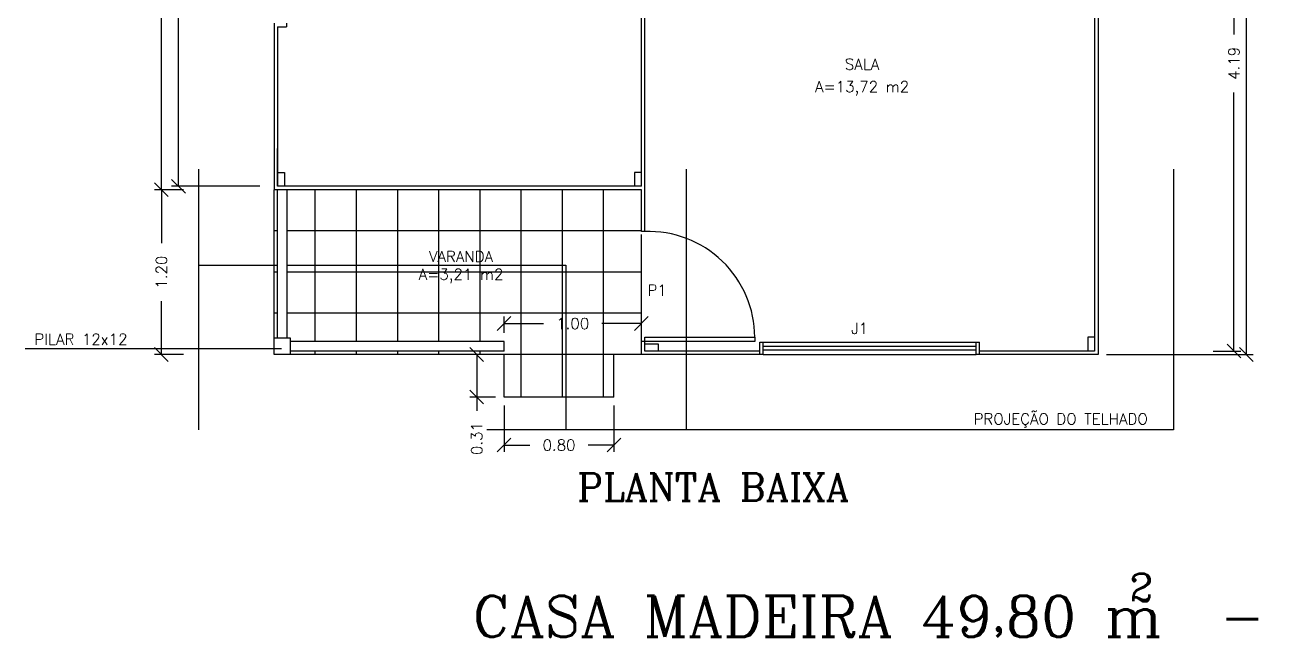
# Model space of a CAD drawing. Extents: x -7 to 295, y -11 to 39.
# Drawn here: x 187.9 to 197.01, y 13.44 to 17.9 of the extents above; entities that cross this region are included whole.
import ezdxf
from ezdxf.enums import TextEntityAlignment as Align

# ---------------------------------------------------------------- set-up
doc = ezdxf.new("R2010")
doc.units = 0
doc.header["$LTSCALE"] = 20
doc.linetypes.add('DASHED2', pattern=[0.375, 0.25, -0.125])
doc.layers.get('0').update_dxf_attribs({"linetype": 'CONTINUOUS'})
doc.layers.get('DEFPOINTS').update_dxf_attribs({"linetype": 'CONTINUOUS'})
for name, color, linetype in [('COTAS', 244, 'CONTINUOUS'), ('DIM', 244, 'CONTINUOUS'), ('JANELA', 5, 'CONTINUOUS'), ('MADEIRAME', 244, 'CONTINUOUS'), ('PAREDE', 250, 'CONTINUOUS'), ('PORTA', 1, 'CONTINUOUS'), ('TEXTO', 244, 'CONTINUOUS'), ('VISTAL', 30, 'CONTINUOUS'), ('VISTAP', 244, 'CONTINUOUS')]:
    doc.layers.add(name, color=color, linetype=linetype)
doc.styles.add('ROMANC', font='romanc.shx', dxfattribs={"height": 0.08})
doc.dimstyles.new('ROMANC', dxfattribs={"dimtxt": 0.1, "dimasz": 0.18, "dimexe": 0.05, "dimexo": 0.0625, "dimgap": 0.09, "dimtad": 0, "dimzin": 0, "dimtxsty": 'ROMANC', "dimblk1": 'NONE', "dimblk2": 'NONE', "dimsah": 1, "dimcen": 0.09, "dimclrd": 244, "dimclre": 244, "dimclrt": 244, "dimazin": 3, "dimtfac": 1, "dimtdec": 4, "dimtofl": 0, "dimtmove": 0, "dimatfit": 3, "dimtolj": 1, "dimtzin": 0})

# ---------------------------------------------------------------- blocks, each defined once
blk = doc.blocks.new('_OBLIQUE')
at = {"color": 0, "linetype": 'BYBLOCK'}
blk.add_line((-0.5, -0.5), (0.5, 0.5), dxfattribs=at)
blk = doc.blocks.new('*D239')
at = {"color": 244, "linetype": 'BYBLOCK'}
for p, q in [((163.8435, 24.6743), (164.9121, 24.6743)), ((164.8621, 24.6743), (164.8621, 20.7362)), ((164.8621, 16.3743), (164.8621, 20.3123)), ((163.8435, 16.3743), (164.9121, 16.3743))]:
    blk.add_line(p, q, dxfattribs=at)
at = {"layer": 'DEFPOINTS', "color": 0, "linetype": 'BYBLOCK'}
for p in [(163.781, 24.6743), (163.781, 16.3743), (164.8621, 16.3743)]:
    blk.add_point(p, dxfattribs=at)
at = {"color": 244, "linetype": 'BYBLOCK', "xscale": 0.1, "yscale": 0.1, "zscale": 0.1}
for p, rotation in [((164.8621, 24.6743), 90), ((164.8621, 16.3743), 270)]:
    blk.add_blockref('_OBLIQUE', p, dxfattribs=dict(at, rotation=rotation))
at = {"color": 244, "linetype": 'BYBLOCK', "insert": (164.8621, 20.5243), "char_height": 0.08, "attachment_point": 5, "rotation": 90, "style": 'ROMANC'}
blk.add_mtext('\\A1;8.30', dxfattribs=at)
blk = doc.blocks.new('*D234')
at = {"color": 244, "linetype": 'BYBLOCK'}
for p, q in [((164.6187, 20.5893), (164.8209, 20.5893)), ((164.7709, 20.5893), (164.7709, 18.7062)), ((164.7709, 16.3993), (164.7709, 18.2823)), ((164.6187, 16.3993), (164.8209, 16.3993))]:
    blk.add_line(p, q, dxfattribs=at)
at = {"layer": 'DEFPOINTS', "color": 0, "linetype": 'BYBLOCK'}
for p in [(164.5562, 20.5893), (164.5562, 16.3993), (164.7709, 16.3993)]:
    blk.add_point(p, dxfattribs=at)
at = {"color": 244, "linetype": 'BYBLOCK', "xscale": 0.1, "yscale": 0.1, "zscale": 0.1}
for p, rotation in [((164.7709, 20.5893), 90), ((164.7709, 16.3993), 270)]:
    blk.add_blockref('_OBLIQUE', p, dxfattribs=dict(at, rotation=rotation))
at = {"color": 244, "linetype": 'BYBLOCK', "insert": (164.7709, 18.4943), "char_height": 0.08, "attachment_point": 5, "rotation": 90, "style": 'ROMANC'}
blk.add_mtext('\\A1;4.19', dxfattribs=at)
blk = doc.blocks.new('*D227')
at = {"color": 244, "linetype": 'BYBLOCK'}
for p, q in [((157.676, 21.1743), (157.0348, 21.1743)), ((157.0848, 21.1743), (157.0848, 19.5987)), ((157.0848, 17.5993), (157.0848, 19.1748)), ((157.676, 17.5993), (157.0348, 17.5993))]:
    blk.add_line(p, q, dxfattribs=at)
at = {"layer": 'DEFPOINTS', "color": 0, "linetype": 'BYBLOCK'}
for p in [(157.7385, 21.1743), (157.0848, 17.5993), (157.7385, 17.5993)]:
    blk.add_point(p, dxfattribs=at)
at = {"color": 244, "linetype": 'BYBLOCK', "xscale": 0.1, "yscale": 0.1, "zscale": 0.1}
for p, rotation in [((157.0848, 21.1743), 90), ((157.0848, 17.5993), 270)]:
    blk.add_blockref('_OBLIQUE', p, dxfattribs=dict(at, rotation=rotation))
at = {"color": 244, "linetype": 'BYBLOCK', "insert": (157.0848, 19.3868), "char_height": 0.08, "attachment_point": 5, "rotation": 90, "style": 'ROMANC'}
blk.add_mtext('\\A1;3.57', dxfattribs=at)
blk = doc.blocks.new('*D224')
at = {"color": 244, "linetype": 'BYBLOCK'}
for p, q in [((157.1204, 24.6743), (156.9107, 24.6743)), ((156.9607, 24.6743), (156.9607, 21.3362)), ((156.9607, 17.5743), (156.9607, 20.9123)), ((157.1204, 17.5743), (156.9107, 17.5743))]:
    blk.add_line(p, q, dxfattribs=at)
at = {"layer": 'DEFPOINTS', "color": 0, "linetype": 'BYBLOCK'}
for p in [(157.1829, 24.6743), (156.9607, 17.5743), (157.1829, 17.5743)]:
    blk.add_point(p, dxfattribs=at)
at = {"color": 244, "linetype": 'BYBLOCK', "xscale": 0.1, "yscale": 0.1, "zscale": 0.1}
for p, rotation in [((156.9607, 24.6743), 90), ((156.9607, 17.5743), 270)]:
    blk.add_blockref('_OBLIQUE', p, dxfattribs=dict(at, rotation=rotation))
at = {"color": 244, "linetype": 'BYBLOCK', "insert": (156.9607, 21.1243), "char_height": 0.08, "attachment_point": 5, "rotation": 90, "style": 'ROMANC'}
blk.add_mtext('\\A1;7.10', dxfattribs=at)
blk = doc.blocks.new('*D225')
at = {"color": 244, "linetype": 'BYBLOCK'}
for p, q in [((157.1204, 17.5743), (156.9107, 17.5743)), ((156.9607, 17.5743), (156.9607, 17.1862)), ((156.9607, 16.3743), (156.9607, 16.7623)), ((157.1204, 16.3743), (156.9107, 16.3743))]:
    blk.add_line(p, q, dxfattribs=at)
at = {"layer": 'DEFPOINTS', "color": 0, "linetype": 'BYBLOCK'}
for p in [(157.1829, 17.5743), (156.9607, 16.3743), (157.1829, 16.3743)]:
    blk.add_point(p, dxfattribs=at)
at = {"color": 244, "linetype": 'BYBLOCK', "xscale": 0.1, "yscale": 0.1, "zscale": 0.1}
for p, rotation in [((156.9607, 17.5743), 90), ((156.9607, 16.3743), 270)]:
    blk.add_blockref('_OBLIQUE', p, dxfattribs=dict(at, rotation=rotation))
at = {"color": 244, "linetype": 'BYBLOCK', "insert": (156.9607, 16.9743), "char_height": 0.08, "attachment_point": 5, "rotation": 90, "style": 'ROMANC'}
blk.add_mtext('\\A1;1.20', dxfattribs=at)
blk = doc.blocks.new('*D233')
at = {"color": 244, "linetype": 'BYBLOCK'}
for p, q in [((159.456, 16.0018), (159.456, 15.664)), ((160.256, 16.0018), (160.256, 15.664)), ((159.456, 15.714), (159.6441, 15.714)), ((160.256, 15.714), (160.0679, 15.714))]:
    blk.add_line(p, q, dxfattribs=at)
at = {"layer": 'DEFPOINTS', "color": 0, "linetype": 'BYBLOCK'}
for p in [(159.456, 16.0643), (160.256, 16.0643), (160.256, 15.714)]:
    blk.add_point(p, dxfattribs=at)
at = {"color": 244, "linetype": 'BYBLOCK', "xscale": 0.1, "yscale": 0.1, "zscale": 0.1, "rotation": 180}
blk.add_blockref('_OBLIQUE', (159.456, 15.714), dxfattribs=at)
at = {"color": 244, "linetype": 'BYBLOCK', "xscale": 0.1, "yscale": 0.1, "zscale": 0.1}
blk.add_blockref('_OBLIQUE', (160.256, 15.714), dxfattribs=at)
at = {"color": 244, "linetype": 'BYBLOCK', "insert": (159.856, 15.714), "char_height": 0.08, "attachment_point": 5, "style": 'ROMANC'}
blk.add_mtext('\\A1;0.80', dxfattribs=at)
blk = doc.blocks.new('*D220')
at = {"color": 244, "linetype": 'BYBLOCK'}
for p, q in [((159.456, 16.5318), (159.456, 16.6499)), ((159.456, 16.5999), (159.7441, 16.5999)), ((160.456, 16.5999), (160.1679, 16.5999)), ((160.456, 16.5568), (160.456, 16.6499))]:
    blk.add_line(p, q, dxfattribs=at)
at = {"layer": 'DEFPOINTS', "color": 0, "linetype": 'BYBLOCK'}
for p in [(163.651, 20.7802), (162.9335, 20.7243), (163.651, 20.7193), (160.456, 16.5999), (160.456, 16.4943), (159.456, 16.4693)]:
    blk.add_point(p, dxfattribs=at)
at = {"color": 244, "linetype": 'BYBLOCK', "xscale": 0.1, "yscale": 0.1, "zscale": 0.1, "rotation": 180}
blk.add_blockref('_OBLIQUE', (159.456, 16.5999), dxfattribs=at)
at = {"color": 244, "linetype": 'BYBLOCK', "xscale": 0.1, "yscale": 0.1, "zscale": 0.1}
blk.add_blockref('_OBLIQUE', (160.456, 16.5999), dxfattribs=at)
at = {"color": 244, "linetype": 'BYBLOCK', "char_height": 0.08, "attachment_point": 5, "style": 'ROMANC'}
for s, insert in [('\\A1;{0.75}', (163.2923, 20.7802)), ('\\A1;1.00', (159.956, 16.5999))]:
    blk.add_mtext(s, dxfattribs=dict(at, insert=insert))
blk = doc.blocks.new('*D232')
at = {"color": 244, "linetype": 'BYBLOCK'}
for p, q in [((159.3935, 16.3743), (159.2068, 16.3743)), ((159.2568, 16.3743), (159.2568, 16.0643)), ((159.3935, 16.0643), (159.2068, 16.0643)), ((159.2568, 16.0643), (159.2568, 15.9643))]:
    blk.add_line(p, q, dxfattribs=at)
at = {"layer": 'DEFPOINTS', "color": 0, "linetype": 'BYBLOCK'}
for p in [(159.456, 16.3743), (159.2568, 16.0643), (159.456, 16.0643)]:
    blk.add_point(p, dxfattribs=at)
at = {"color": 244, "linetype": 'BYBLOCK', "xscale": 0.1, "yscale": 0.1, "zscale": 0.1}
for p, rotation in [((159.2568, 16.3743), 90), ((159.2568, 16.0643), 270)]:
    blk.add_blockref('_OBLIQUE', p, dxfattribs=dict(at, rotation=rotation))
at = {"color": 244, "linetype": 'BYBLOCK', "insert": (159.2568, 15.7619), "char_height": 0.08, "attachment_point": 5, "rotation": 90, "style": 'ROMANC'}
blk.add_mtext('\\A1;0.31', dxfattribs=at)

msp = doc.modelspace()

# ---------------------------------------------------------------- linework, layer by layer
at = {"layer": 'DIM', "color": 30, "linetype": 'DASHED2'}
for p, q in [((189.1651, 24.3517), (189.1651, 14.9517)), ((192.7151, 24.3517), (192.7151, 14.9517)), ((196.2651, 24.3517), (196.2651, 14.9517)), ((189.1651, 16.1517), (189.7401, 16.1517)), ((189.8101, 16.1517), (191.8401, 16.1517)), ((191.8401, 16.1517), (191.8401, 14.9517)), ((196.2651, 14.9517), (189.1651, 14.9517))]:
    msp.add_line(p, q, dxfattribs=at)
at = {"layer": 'JANELA'}
for p, q in [((194.8276, 15.5592), (193.2776, 15.5592)), ((194.8276, 15.5342), (193.2776, 15.5342))]:
    msp.add_line(p, q, dxfattribs=at)
at = {"layer": 'PAREDE', "color": 250}
for p, q in [((192.3901, 16.7267), (192.3901, 19.5317)), ((192.4151, 16.3967), (192.4151, 19.5317)), ((189.7401, 17.8892), (189.8051, 17.8892)), ((192.3901, 16.7017), (189.7151, 16.7017)), ((192.3901, 16.3967), (192.3901, 16.7017)), ((189.7151, 15.5017), (189.7151, 15.6217)), ((189.8351, 15.6217), (189.7151, 15.6217)), ((189.8351, 15.5017), (189.8351, 15.6217)), ((191.3901, 15.5267), (191.3901, 15.5967)), ((192.4151, 15.5267), (192.4151, 15.5967)), ((193.2526, 15.5017), (193.2526, 15.5917)), ((193.2776, 15.5017), (193.2776, 15.5917)), ((194.8276, 15.5017), (194.8276, 15.5917)), ((194.8526, 15.5017), (194.8526, 15.5917)), ((189.8351, 15.5017), (189.7151, 15.5017)), ((192.3901, 15.5017), (192.3901, 15.5767)), ((193.2776, 15.5017), (193.2776, 15.5267)), ((194.8276, 15.5017), (194.8276, 15.5267))]:
    msp.add_line(p, q, dxfattribs=at)
at = {"layer": 'PAREDE'}
for p, q in [((195.6901, 18.7917), (195.6901, 15.5267)), ((195.7151, 18.7917), (195.7151, 15.5017)), ((189.7151, 17.9142), (189.7151, 16.7017)), ((189.7401, 17.8892), (189.7401, 16.7267)), ((189.8051, 17.9142), (189.8051, 17.8892)), ((192.3901, 16.7267), (189.7401, 16.7267)), ((192.4151, 16.3967), (192.3901, 16.3967)), ((192.4151, 15.5967), (192.3901, 15.5967)), ((193.2526, 15.5917), (193.2776, 15.5917)), ((194.8276, 15.5917), (194.8526, 15.5917)), ((193.2776, 15.5017), (192.3901, 15.5017)), ((193.2526, 15.5267), (192.4151, 15.5267)), ((195.7151, 15.5017), (194.8276, 15.5017)), ((195.6901, 15.5267), (194.8526, 15.5267))]:
    msp.add_line(p, q, dxfattribs=at)
at = {"layer": 'PAREDE', "color": 250, "linetype": 'CONTINUOUS'}
for p, q in [((189.7401, 16.8267), (189.7901, 16.8267)), ((189.7901, 16.8267), (189.7901, 16.7267)), ((192.3901, 16.8267), (192.3401, 16.8267)), ((192.3401, 16.8267), (192.3401, 16.7267)), ((195.6901, 15.6267), (195.6401, 15.6267)), ((195.6401, 15.6267), (195.6401, 15.5267)), ((192.5151, 15.5767), (192.4151, 15.5767)), ((192.5151, 15.5267), (192.5151, 15.5767))]:
    msp.add_line(p, q, dxfattribs=at)
at = {"layer": 'PORTA'}
msp.add_lwpolyline([(192.4151, 15.5967), (192.4151, 15.6267), (193.2151, 15.6267), (193.2151, 15.5967)], close=True, dxfattribs=at)
at = {"layer": 'PORTA', "color": 30}
msp.add_arc((192.4445, 15.6267), 0.7706, 360, 92.18938, dxfattribs=at)
at = {"layer": 'VISTAL', "color": 30}
for p, q in [((191.3901, 15.1917), (191.3901, 15.5017)), ((192.1901, 15.1917), (192.1901, 15.5017)), ((192.1901, 15.1917), (191.3901, 15.1917))]:
    msp.add_line(p, q, dxfattribs=at)
at = {"layer": 'VISTAP', "color": 244}
for p, q in [((189.7401, 16.7267), (189.7401, 17.0017)), ((189.7401, 15.6217), (189.7401, 16.7017)), ((189.8101, 15.6217), (189.8101, 16.7017)), ((191.3901, 15.5967), (189.8351, 15.5967)), ((191.3901, 15.5267), (189.8351, 15.5267))]:
    msp.add_line(p, q, dxfattribs=at)
at = {"layer": 'VISTAP', "color": 30}
for p, q in [((189.7151, 15.6217), (189.7151, 16.7017)), ((190.0151, 15.5967), (190.0151, 16.7017)), ((190.3151, 15.5967), (190.3151, 16.7017)), ((190.6151, 15.5967), (190.6151, 16.7017)), ((190.9151, 15.5967), (190.9151, 16.7017)), ((191.2151, 15.5967), (191.2151, 16.7017)), ((191.5151, 15.1917), (191.5151, 16.7017)), ((191.8151, 15.1917), (191.8151, 16.7017)), ((192.1151, 15.1917), (192.1151, 16.7017)), ((189.7401, 16.4017), (189.7151, 16.4017)), ((192.3901, 16.4017), (189.8101, 16.4017)), ((189.7401, 16.1017), (189.7151, 16.1017)), ((192.3901, 16.1017), (189.8101, 16.1017)), ((189.7401, 15.8017), (189.7151, 15.8017)), ((192.3901, 15.8017), (189.8101, 15.8017)), ((192.3901, 15.5017), (189.8351, 15.5017)), ((190.0151, 15.5017), (190.0151, 15.5267)), ((190.3151, 15.5017), (190.3151, 15.5267)), ((190.6151, 15.5017), (190.6151, 15.5267)), ((190.9151, 15.5017), (190.9151, 15.5267)), ((191.2151, 15.5017), (191.2151, 15.5267))]:
    msp.add_line(p, q, dxfattribs=at)
at = {"layer": 'VISTAP'}
for p, q in [((192.3901, 15.5767), (192.3901, 16.3767)), ((193.2776, 15.5917), (194.8276, 15.5917)), ((193.2776, 15.5017), (194.8276, 15.5017))]:
    msp.add_line(p, q, dxfattribs=at)
at = {"layer": 'VISTAP', "color": 30, "linetype": 'CONTINUOUS'}
msp.add_line((187.9012, 15.5462), (189.768, 15.5462), dxfattribs=at)

# ---------------------------------------------------------------- texts
at = {"layer": 'TEXTO', "linetype": 'CONTINUOUS', "style": 'ROMANC'}
for s, p in [('SALA', (193.9971, 17.6163)), ('A=13,72 m2', (193.9971, 17.4404)), ('VARANDA', (191.0766, 16.2155)), ('A=3,21 m2', (191.0766, 16.0734)), ('PILAR 12x12', (188.3086, 15.6128)), ('PROJEÇÃO DO TELHADO', (195.4431, 15.0312))]:
    msp.add_text(s, height=0.08, dxfattribs=at).set_placement(p, align=Align.MIDDLE)
at = {"layer": 'TEXTO', "style": 'ROMANC'}
for s, p in [('P1', (192.5046, 15.97)), ('J1', (193.9797, 15.6913))]:
    msp.add_text(s, height=0.08, dxfattribs=at).set_placement(p, align=Align.MIDDLE)
at = {"layer": 'TEXTO', "color": 5, "linetype": 'CONTINUOUS', "style": 'ROMANC'}
for s, height, p in [('PLANTA BAIXA', 0.2, (192.9129, 14.536)), ('2', 0.2, (196.0308, 13.8053)), ('CASA MADEIRA 49,80 m  - COBERTURA TELHA FIBROCIMENTO', 0.3, (197.7879, 13.5939))]:
    msp.add_text(s, height=height, dxfattribs=at).set_placement(p, align=Align.MIDDLE)

# ---------------------------------------------------------------- dimensions: what is measured, and where the dimension line sits
at = {"layer": 'COTAS', "color": 244, "linetype": 'CONTINUOUS'}
for base, p1, p2, picture, middle, set_off in [((188.8947, 16.7017), (189.117, 23.8017), (189.117, 16.7017), '*D224', (188.8947, 20.2517), (31.934, -0.8726)), ((196.7961, 15.5017), (195.7151, 23.8017), (195.7151, 15.5017), '*D239', (196.7961, 19.6517), (31.934, -0.8726)), ((189.0188401576, 16.726685614), (189.6725249898, 20.301685614), (189.6725249898, 16.726685614), '*D227', (189.0188401576, 18.514185614), (31.9340248942, -0.8725656618)), ((196.7049, 15.5267), (196.4903, 19.7167), (196.4903, 15.5267), '*D234', (196.7049, 17.6217), (31.934, -0.8726)), ((188.8947, 15.5017), (189.117, 16.7017), (189.117, 15.5017), '*D225', (188.8947, 16.1017), (31.934, -0.8726)), ((191.1908, 15.1917), (191.3901, 15.5017), (191.3901, 15.1917), '*D232', (191.1908, 14.8893), (31.934, -0.8726))]:
    dim = msp.add_linear_dim(base=base, p1=p1, p2=p2, angle=90, dimstyle='ROMANC', override={"dimasz": 0.1, "dimblk1": 'OBLIQUE', "dimblk2": 'OBLIQUE'}, dxfattribs=at)
    dim.commit()
    dim.dimension.update_dxf_attribs({"geometry": picture, "text_midpoint": middle, "insert": set_off})
dim = msp.add_linear_dim(base=(192.1901, 14.8414), p1=(191.3901, 15.1917), p2=(192.1901, 15.1917), dimstyle='ROMANC', override={"dimasz": 0.1, "dimblk1": 'OBLIQUE', "dimblk2": 'OBLIQUE'}, dxfattribs=at)
dim.commit()
dim.dimension.update_dxf_attribs({"geometry": '*D233', "text_midpoint": (191.7901, 14.8414), "insert": (31.934, -0.8726)})
at = {"layer": 'MADEIRAME', "color": 244, "linetype": 'CONTINUOUS'}
dim = msp.add_linear_dim(base=(192.3901, 15.7274), p1=(191.3901, 15.5967), p2=(192.3901, 15.6217), dimstyle='ROMANC', override={"dimasz": 0.1, "dimblk1": 'OBLIQUE', "dimblk2": 'OBLIQUE'}, dxfattribs=at)
dim.commit()
dim.dimension.update_dxf_attribs({"geometry": '*D220', "text_midpoint": (191.8901, 15.7274), "insert": (31.934, -0.8726)})

doc.saveas('drawing.dxf')
